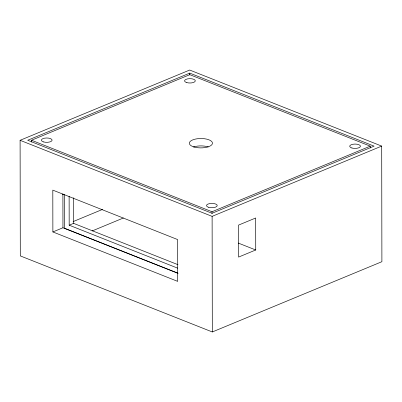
<?xml version="1.0" encoding="UTF-8"?>
<svg xmlns="http://www.w3.org/2000/svg" width="402" height="402" viewBox="0 0 402 402"><rect width="100%" height="100%" fill="white"/><g stroke="black" fill="none" stroke-linecap="round" stroke-linejoin="round"><path stroke-width="0.6" d="M20.1 140.303L189.684 70.038L381.699 146.097L381.9 261.697L212.316 331.962L20.301 255.903L20.1 140.303L212.115 216.361L381.699 146.097M189.754 73.124L27.708 140.263L212.045 213.276L374.091 146.137L189.754 73.124L189.759 74.968M31.517 142.087L31.512 140.243L189.789 74.661L370.287 146.157L370.287 148.006M62.355 194.819L63.486 194.352M73.079 221.618L102.545 209.407M52.878 231.939L177.689 281.375L177.619 239.562L52.808 190.126L52.878 231.939L62.958 227.763L177.855 273.27M69.129 196.297L69.179 225.185L73.606 223.351L178.006 264.702M92.179 230.934L123.379 218.005M31.512 140.243L212.01 211.738L370.287 146.157M255.732 249.979L238.587 257.084L238.527 225.11L255.677 218.005L255.732 249.979L238.275 243.064M69.179 225.185L177.659 268.154M178.136 273.259L64.677 228.316L64.616 194.508M212.115 216.361L212.316 331.962M212.01 211.738L212.01 213.583M73.561 197.764L73.606 223.351M62.903 193.94L62.958 227.763M193.417 147.021A11.568 4.688 -0.1 0 1 208.241 146.941M186.819 82.611A5.382 2.181 -0.1 0 0 195.292 81.028A5.382 2.181 -0.1 0 0 187.694 78.852A5.382 2.181 -0.1 0 0 186.819 82.611M351.951 148.021A5.382 2.181 -0.1 0 0 360.423 146.439A5.382 2.181 -0.1 0 0 352.825 144.263A5.382 2.181 -0.1 0 0 351.951 148.021M208.749 207.352A5.382 2.181 -0.1 0 0 217.221 205.769A5.382 2.181 -0.1 0 0 209.623 203.593A5.382 2.181 -0.1 0 0 208.749 207.352M43.617 141.941A5.382 2.181 -0.1 0 0 52.089 140.358A5.382 2.181 -0.1 0 0 44.491 138.182A5.382 2.181 -0.1 0 0 43.617 141.941M194.201 147.031A11.568 4.688 -0.1 0 0 212.417 143.625A11.568 4.688 -0.1 0 0 196.081 138.946A11.568 4.688 -0.1 0 0 194.201 147.031"/></g></svg>
